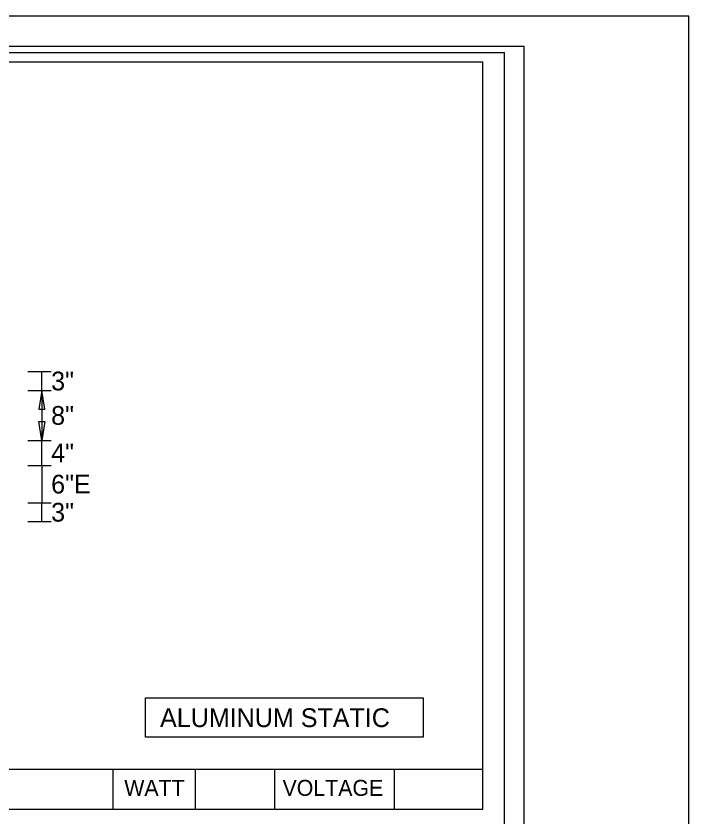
# Model space of a CAD drawing. Extents: x 764 to 1076, y -284 to -242.
# Drawn here: x 984.11 to 993.08, y -252.49 to -241.8 of the extents above; entities that cross this region are included whole.
import ezdxf

# ---------------------------------------------------------------- set-up
doc = ezdxf.new("R2010")
doc.units = 0
for name, color, linetype in [('GSDims', 7, 'Continuous'), ('PlotBorder_dp', 7, 'Continuous'), ('SheetBorder_dp', 7, 'Continuous'), ('SheetLinesMisc2_dp', 7, 'Continuous'), ('TextLabel', 7, 'Continuous'), ('TextMinor', 7, 'Continuous')]:
    doc.layers.add(name, color=color, linetype=linetype)

msp = doc.modelspace()

# ---------------------------------------------------------------- linework, layer by layer
at = {"layer": 'GSDims'}
for p, q in [((984.268, -246.547), (984.58, -246.547)), ((984.268, -246.547), (984.268, -246.547)), ((984.455, -246.797), (984.455, -246.547)), ((984.268, -246.797), (984.58, -246.797)), ((984.268, -246.797), (984.58, -246.797)), ((984.455, -246.797), (984.455, -247.464)), ((984.268, -247.464), (984.58, -247.464)), ((984.268, -247.464), (984.58, -247.464)), ((984.455, -247.797), (984.455, -247.464)), ((984.268, -247.797), (984.58, -247.797)), ((984.268, -247.797), (984.58, -247.797)), ((984.455, -247.797), (984.455, -248.297)), ((984.268, -248.297), (984.58, -248.297)), ((984.268, -248.297), (984.58, -248.297)), ((984.455, -248.547), (984.455, -248.297)), ((984.268, -248.547), (984.58, -248.547)), ((984.268, -248.547), (984.268, -248.547))]:
    msp.add_line(p, q, dxfattribs=at)
for points in [[(984.455, -246.797), (984.414, -247.047), (984.497, -247.047)], [(984.455, -247.464), (984.414, -247.214), (984.497, -247.214)]]:
    msp.add_lwpolyline(points, close=True, dxfattribs=at)
at = {"layer": 'PlotBorder_dp'}
msp.add_line((993.084, -241.805), (927.084, -241.805), dxfattribs=at)
msp.add_lwpolyline([(927.084, -241.805), (927.084, -284.205), (993.084, -284.205), (993.084, -241.805)], dxfattribs=at)
at = {"layer": 'SheetBorder_dp'}
for p, q in [((929.284, -242.205), (990.884, -242.205)), ((990.884, -242.205), (990.884, -283.805))]:
    msp.add_line(p, q, dxfattribs=at)
at = {"layer": 'SheetLinesMisc2_dp'}
for p, q in [((930.448, -242.289), (990.623, -242.289)), ((990.623, -279.748), (990.623, -242.29)), ((969.869, -242.414), (990.335, -242.414)), ((990.335, -252.383), (990.335, -242.414)), ((969.869, -251.849), (990.335, -251.849)), ((985.402, -251.849), (985.402, -252.383)), ((986.5, -251.849), (986.5, -252.383)), ((987.559, -251.849), (987.559, -252.383)), ((989.153, -251.849), (989.153, -252.383)), ((969.869, -252.383), (990.335, -252.383))]:
    msp.add_line(p, q, dxfattribs=at)
at = {"layer": 'TextLabel'}
msp.add_lwpolyline([(985.84, -250.895), (989.542, -250.895), (989.542, -251.423), (985.84, -251.423)], close=True, dxfattribs=at)

# ---------------------------------------------------------------- texts
at = {"layer": 'GSDims'}
for s, p in [('3"', (984.58, -246.797)), ('8"', (984.58, -247.256)), ('4"', (984.58, -247.756)), ('6"E', (984.58, -248.172)), ('3"', (984.58, -248.547))]:
    msp.add_text(s, height=0.25, dxfattribs=at).set_placement(p)
at = {"layer": 'TextLabel'}
msp.add_text('ALUMINUM STATIC', height=0.25, dxfattribs=at).set_placement((986.032, -251.287))
at = {"layer": 'TextMinor'}
for s, p in [('WATT', (985.555, -252.204)), ('VOLTAGE', (987.665, -252.204))]:
    msp.add_text(s, height=0.2126, dxfattribs=at).set_placement(p)

doc.saveas('drawing.dxf')
